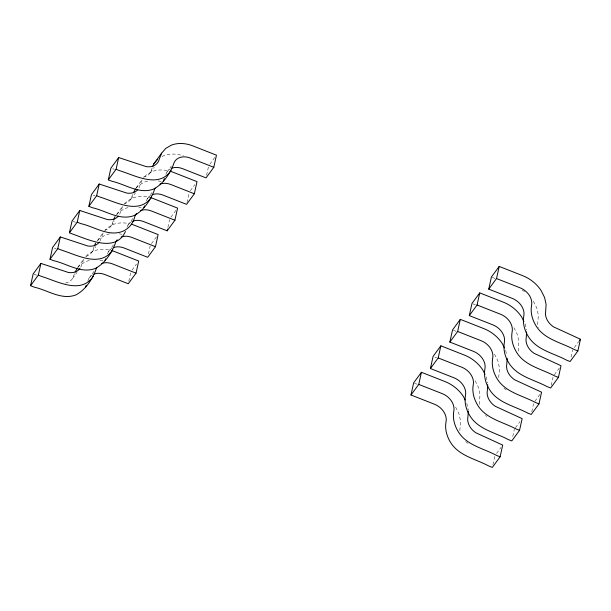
<?xml version="1.0" encoding="UTF-8"?>
<svg xmlns="http://www.w3.org/2000/svg" width="611" height="611" viewBox="0 0 611 611"><rect width="100%" height="100%" fill="white"/><g stroke="black" fill="none" stroke-linecap="round" stroke-linejoin="round"><path stroke-width="0.46" stroke-dasharray="3.06 2.29" d="M128.822 281.159L130.731 272.498M148.458 253.832L150.169 246.034M167.895 227.361L169.614 219.57M186.958 202.631L189.051 193.107M206.587 175.296L208.496 166.643M492.924 464.696L494.91 455.684M512.766 436.43L514.347 429.22M531.807 411.761L533.594 403.657M551.252 385.297L553.031 377.193M571.086 357.03L572.675 349.828M74.427 273.804L73.755 275.485A15.519 11.999 36.3 0 1 65.255 283.099M94.201 246.493L93.193 249.021A15.519 11.999 36.3 0 1 84.692 256.635M113.31 220.876L112.638 222.557A15.519 11.999 36.3 0 1 104.993 230.003M132.747 194.405L132.075 196.093A15.519 11.999 36.3 0 1 124.43 203.532M152.192 167.941L151.52 169.629A15.519 11.999 36.3 0 1 143.02 177.236M77.765 267.32L83.875 259.003L81.53 264.899A15.519 11.999 36.3 0 1 80.736 267.16M97.202 240.856L103.312 232.539L100.975 238.435A15.519 11.999 36.3 0 1 99.799 241.383M116.648 214.392L122.758 206.075L120.413 211.971A15.519 11.999 36.3 0 1 119.244 214.919M136.085 187.928L142.195 179.611L139.858 185.507A15.519 11.999 36.3 0 1 138.682 188.455M72.587 278.433L77.024 272.384M92.024 251.969L95.912 246.676M111.469 225.505L114.799 220.968M130.907 199.041L135.352 192.992M150.352 172.577L154.239 167.284M89.061 278.104L94.063 271.299M108.506 251.633L114.058 244.072M127.943 225.169L132.946 218.364M147.388 198.705L151.834 192.656M166.826 172.241L171.271 166.192M132.029 270.123L136.474 264.074M151.475 243.659L156.469 236.854M170.912 217.188L175.915 210.383M190.357 190.724L194.794 184.675M209.794 164.26L214.797 157.455M496.575 453.415L501.02 447.367M515.463 427.708L519.908 421.659M534.9 401.244L539.903 394.439M554.345 374.78L559.34 367.975M574.34 347.56L578.785 341.503M144.547 176.9L146.312 174.876L151.902 171.622A31.046 23.989 36.3 0 1 168.46 170.82M136.184 188.165L138.529 185.461L144.127 182.208A31.046 23.989 36.3 0 1 148.221 181.024M124.522 204.043L126.867 201.34L132.465 198.086A31.046 23.989 36.3 0 1 149.863 197.49M116.739 214.629L119.092 211.925L124.69 208.672A31.046 23.989 36.3 0 1 127.928 207.671M104.489 231.187L107.429 227.804L113.02 224.55A31.046 23.989 36.3 0 1 129.578 223.748M97.89 240.421L99.646 238.389L105.245 235.136A31.046 23.989 36.3 0 1 111.95 233.585M86.22 256.299L87.984 254.268L93.582 251.014A31.046 23.989 36.3 0 1 110.981 250.418M77.857 267.565L80.209 264.853L85.807 261.6A31.046 23.989 36.3 0 1 89.901 260.423M162.06 156.615L163.572 155.736A31.046 23.989 36.3 0 1 183.476 155.897M112.668 168.728L114.448 169.308M93.231 195.192L95.011 195.772M72.9 221.365L75.565 222.244M54.348 248.119L56.128 248.708M34.017 274.293L36.683 275.171M492.283 277.356L494.902 278.379M472.838 303.82L475.457 304.851M453.4 330.284L456.02 331.315M434.833 357.091L436.575 357.779M414.518 383.212L417.137 384.243M533.403 301.246L536.786 308.036L538.329 314.993L537.909 321.653A15.519 11.999 36.3 0 0 538.192 327.588M513.958 327.71L517.349 334.5L518.884 341.457L518.472 348.117A15.519 11.999 36.3 0 0 518.258 351.44M494.52 354.174L497.904 360.964L499.447 367.929L499.027 374.581A15.519 11.999 36.3 0 0 498.82 377.911M455.638 407.109L459.021 413.899L460.564 420.857L460.144 427.509A15.519 11.999 36.3 0 0 459.938 430.839M525.124 323.914L526.468 330.001M505.679 350.378L506.641 354.731M486.241 376.842L487.586 382.937M466.796 403.313L468.339 410.271M138.743 207.381A31.046 23.989 36.3 0 1 141.248 207.87M126.981 227.345A15.519 11.999 36.3 0 1 132.801 221.174M119.298 233.845A31.046 23.989 36.3 0 1 121.803 234.334M107.536 253.809A15.519 11.999 36.3 0 1 112.6 247.967M158.18 180.917A31.046 23.989 36.3 0 1 161.525 181.612M146.419 200.874A15.519 11.999 36.3 0 1 151.482 195.039M87.892 281.052A15.519 11.999 36.3 0 1 92.437 274.82M99.86 260.309A31.046 23.989 36.3 0 1 103.206 261.004M522.107 289.981A31.046 23.989 36.3 0 1 525.032 292.096M165.856 174.41A15.519 11.999 36.3 0 1 170.202 168.957M486.822 416.419A15.519 11.999 36.3 0 1 485.539 415.419M479.375 404.375A15.519 11.999 36.3 0 1 479.589 401.045L480.002 394.393L478.466 387.435L475.075 380.645A31.046 23.989 36.3 0 0 474.098 379.21M468.049 443.342A15.519 11.999 36.3 0 1 465.483 441.348M506.267 389.955A15.519 11.999 36.3 0 1 503.785 387.863"/><path stroke-width="0.92" d="M468.278 411.218L467.919 416.923A15.519 11.999 36.3 0 0 475.824 432.756L502.685 445.098L500.111 456.807L492.336 467.4L488.678 465.956C475.579 458.907 458.869 455.905 450.521 442.356C446.794 436.254 444.724 429.098 446.007 421.949A15.519 11.999 36.3 0 0 434.536 404.261L410.982 394.996L413.647 382.868L421.422 372.282L444.984 381.554A31.046 23.989 36.3 0 1 463.413 396.524L465.147 400.006M487.723 384.754L487.364 390.46A15.519 11.999 36.3 0 0 495.269 406.292L522.13 418.634L519.549 430.343L511.774 440.928L508.115 439.492C495.017 432.443 478.314 429.441 469.958 415.885C466.231 409.79 464.169 402.626 465.452 395.485A15.519 11.999 36.3 0 0 453.981 377.797L430.419 368.532L433.084 356.404L440.859 345.818L464.421 355.09A31.046 23.989 36.3 0 1 482.85 370.06L485.004 374.367M507.161 358.29L506.802 363.996A15.519 11.999 36.3 0 0 514.706 379.828L541.567 392.17L538.994 403.879L531.219 414.464L527.56 413.028C514.462 405.979 497.751 402.97 489.403 389.421C485.676 383.318 483.607 376.162 484.89 369.021A15.519 11.999 36.3 0 0 473.418 351.333L449.864 342.061L452.53 329.94L460.304 319.354L483.866 328.626A31.046 23.989 36.3 0 1 502.295 343.588L504.442 347.903M526.606 331.826L526.247 337.532A15.519 11.999 36.3 0 0 534.151 353.364L561.013 365.706L558.431 377.415L550.656 388L546.998 386.564C533.899 379.515 517.196 376.506 508.841 362.957C505.114 356.855 503.052 349.698 504.335 342.557A15.519 11.999 36.3 0 0 492.863 324.869L469.301 315.597L471.967 303.476L479.742 292.89L503.304 302.155A31.046 23.989 36.3 0 1 521.733 317.124L523.887 321.439M96.836 267.519A15.519 11.999 36.3 0 0 95.667 270.467C91.711 280.113 85.311 290.011 75.84 294.937C61.52 300.375 47.826 290.164 34.208 287.147L30.55 285.711L33.124 274.003L40.899 263.41L68.478 272.491A15.519 11.999 36.3 0 0 79.926 268.504M30.55 285.711L38.325 275.126L40.899 263.41M117.205 239.779A15.519 11.999 36.3 0 0 115.112 243.995C111.156 253.649 104.748 263.547 95.285 268.473C80.965 273.911 67.263 263.7 53.653 260.683L49.987 259.247L52.569 247.531L60.344 236.946L87.923 246.027A15.519 11.999 36.3 0 0 99.372 242.032M49.987 259.247L57.77 248.662L60.344 236.946M125.438 231.493C115.708 253.137 88.526 239.581 73.091 234.219L69.433 232.783L72.006 221.067L79.781 210.482L107.36 219.563A15.519 11.999 36.3 0 0 118.32 216.187M69.433 232.783L77.207 222.19L79.781 210.482M155.163 188.119A15.519 11.999 36.3 0 0 153.995 191.067C150.039 200.721 143.631 210.619 134.168 215.538C119.848 220.976 106.146 210.764 92.536 207.755L88.87 206.312L91.451 194.604L99.226 184.018L126.805 193.091A15.519 11.999 36.3 0 0 137.758 189.723M88.87 206.312L96.653 195.726L99.226 184.018M213.797 167.307L190.235 158.043A15.519 11.999 36.3 0 0 173.432 164.603C169.476 174.257 163.076 184.148 153.605 189.074C139.285 194.512 125.591 184.301 111.973 181.291L108.315 179.848L110.889 168.14L118.664 157.554L146.243 166.627A15.519 11.999 36.3 0 0 159.295 159.043L161.64 153.147L165.749 148.404L171.347 145.151A31.046 23.989 36.3 0 1 192.9 145.914L216.462 155.186L213.797 167.307L206.022 177.9L182.46 168.628A15.519 11.999 36.3 0 0 171.683 168.246M108.315 179.848L116.09 169.262L118.664 157.554M93.918 274.11A15.519 11.999 36.3 0 1 104.695 274.492L128.257 283.756L136.032 273.17L138.697 261.05L115.135 251.778A31.046 23.989 36.3 0 0 111.821 250.655M113.356 247.638A15.519 11.999 36.3 0 1 124.132 248.02L147.694 257.292L155.469 246.707L158.134 234.586L134.573 225.314A31.046 23.989 36.3 0 0 131.258 224.184M132.801 221.174A15.519 11.999 36.3 0 1 143.577 221.556L167.139 230.828L167.513 229.094M167.139 230.828L174.914 220.243L177.58 208.114L154.018 198.85A31.046 23.989 36.3 0 0 150.703 197.72M152.238 194.71A15.519 11.999 36.3 0 1 163.015 195.092L186.576 204.364L194.351 193.779L197.017 181.65L173.455 172.386A31.046 23.989 36.3 0 0 170.141 171.256M410.982 394.996L418.756 384.411L421.422 372.282M430.419 368.532L438.194 357.939L440.859 345.818M449.864 342.061L457.639 331.475L460.304 319.354M469.301 315.597L477.076 305.011L479.742 292.89M488.747 289.133L491.412 277.012L499.187 266.427L522.749 275.691A31.046 23.989 36.3 0 1 541.178 290.66L544.561 297.45L546.104 304.408L545.684 311.06A15.519 11.999 36.3 0 0 553.589 326.9L580.45 339.235L577.876 350.951L570.101 361.536L566.443 360.093C553.345 353.051 536.634 350.042 528.286 336.493C524.559 330.391 522.489 323.234 523.772 316.086A15.519 11.999 36.3 0 0 512.301 298.405L488.747 289.133L496.522 278.547L499.187 266.427M75.092 272.116L77.276 268.237M94.537 245.653L95.537 243.125M85.548 286.949L86.22 285.261M113.638 220.029L114.983 216.661M104.993 260.485L105.657 258.797M133.419 192.725L135.596 188.845M152.857 166.261L153.865 163.733L161.64 153.147M143.875 207.549L144.54 205.869M163.313 181.085L164.321 178.557M579.343 340.747L580.45 339.235M153.865 163.733L157.386 159.67M171.088 170.5C158.669 188.814 135.497 175.563 119.748 170.706L116.09 169.262M151.65 196.963C139.224 215.286 116.059 202.027 100.311 197.17L96.653 195.726M112.768 249.899C100.341 268.214 77.177 254.963 61.428 250.098L57.77 248.662M93.323 276.363C80.904 294.678 57.732 281.427 41.983 276.562L38.325 275.126M496.522 278.547L520.083 287.819A15.519 11.999 36.3 0 1 531.547 305.5C530.264 312.649 532.334 319.805 536.061 325.907C544.416 339.456 561.119 342.466 574.218 349.507L577.876 350.951M194.351 193.779L170.79 184.507A15.519 11.999 36.3 0 0 160.013 184.125M477.076 305.011L500.638 314.283A15.519 11.999 36.3 0 1 512.11 331.964C510.827 339.113 512.896 346.269 516.623 352.371C524.971 365.92 541.682 368.929 554.773 375.971L558.431 377.415M174.914 220.243L151.352 210.971A15.519 11.999 36.3 0 0 140.576 210.589M457.639 331.475L481.201 340.747A15.519 11.999 36.3 0 1 492.665 358.436C491.381 365.577 493.451 372.733 497.178 378.835C505.534 392.384 522.237 395.393 535.335 402.443L538.994 403.879M155.469 246.707L131.907 237.435A15.519 11.999 36.3 0 0 121.131 237.053M438.194 357.939L461.756 367.211A15.519 11.999 36.3 0 1 473.227 384.899C471.944 392.041 474.014 399.204 477.741 405.299C486.089 418.856 502.8 421.857 515.89 428.907L519.549 430.343M77.207 222.19L80.866 223.634C94.484 226.65 108.185 236.854 122.498 231.424C128.463 228.911 132.977 223.84 134.55 217.531A15.519 11.999 36.3 0 1 136.643 213.315M136.032 273.17L112.47 263.899A15.519 11.999 36.3 0 0 101.693 263.517M418.756 384.411L442.318 393.675A15.519 11.999 36.3 0 1 453.782 411.363C452.499 418.512 454.569 425.668 458.296 431.763C466.651 445.32 483.354 448.321 496.453 455.371L500.111 456.807"/></g></svg>
